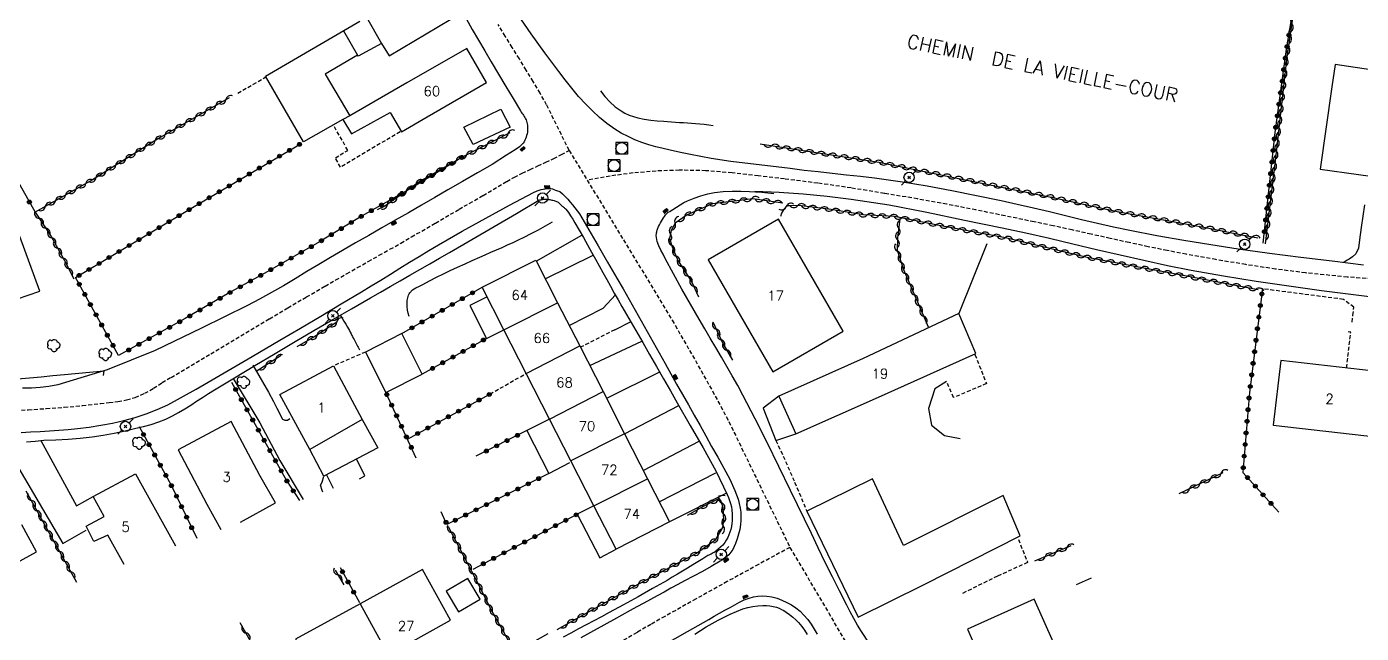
# Model space of a CAD drawing. Header units: millimetres. Extents: x 146997 to 148001, y 141998 to 143001.
# Drawn here: x 147469.5 to 147641.2, y 142244 to 142322.1 of the extents above; entities that cross this region are included whole.
import ezdxf
from ezdxf.enums import TextEntityAlignment as Align

# ---------------------------------------------------------------- set-up
doc = ezdxf.new("R2010")
doc.units = ezdxf.units.MM
doc.linetypes.add('DASHED', pattern=[0.75, 0.5, -0.25])
doc.layers.get('0').update_dxf_attribs({"linetype": 'CONTINUOUS'})
for name, color, linetype in [('W0001', 6, 'DASHED'), ('W0008', 7, 'CONTINUOUS'), ('W0014', 7, 'CONTINUOUS'), ('W0017', 7, 'CONTINUOUS'), ('W0101', 7, 'CONTINUOUS'), ('W0104', 1, 'CONTINUOUS'), ('W0112', 1, 'DASHED'), ('W0300', 7, 'CONTINUOUS'), ('W0310', 3, 'CONTINUOUS'), ('W0322', 7, 'CONTINUOUS'), ('W0323', 7, 'CONTINUOUS'), ('W0330', 7, 'CONTINUOUS'), ('W0401', 7, 'CONTINUOUS'), ('W0420', 7, 'CONTINUOUS'), ('W0473', 7, 'CONTINUOUS'), ('W0989', 7, 'CONTINUOUS'), ('W0991', 7, 'CONTINUOUS'), ('W1102', 7, 'CONTINUOUS')]:
    doc.layers.add(name, color=color, linetype=linetype)
doc.styles.get("Standard").update_dxf_attribs({"font": 'romans.shx', "width": 0.85})

# ---------------------------------------------------------------- blocks, each defined once
blk = doc.blocks.new('T300')
for p, q in [((-0.8, 0.51), (-0.86, 0.34)), ((-0.86, 0.34), (-0.86, 0.17)), ((-0.86, 0.17), (-0.74, 0.06)), ((-0.69, 0.63), (-0.8, 0.51)), ((-0.8, -0.06), (-0.74, 0.06)), ((-0.74, 0.06), (-0.69, 0.11)), ((-0.57, 0.69), (-0.69, 0.63)), ((-0.46, 0.69), (-0.57, 0.69)), ((-0.29, 0.63), (-0.46, 0.69)), ((-0.29, 0.63), (-0.17, 0.74)), ((-0.23, 0.57), (-0.29, 0.63)), ((-0.17, 0.74), (-0.06, 0.8)), ((-0.06, 0.8), (0.06, 0.8)), ((0.06, 0.8), (0.23, 0.74)), ((0.23, 0.74), (0.34, 0.63)), ((0.34, 0.63), (0.4, 0.51)), ((0.46, 0.46), (0.34, 0.46)), ((0.4, 0.51), (0.4, 0.46)), ((0.57, 0.4), (0.46, 0.46)), ((0.57, 0.4), (0.69, 0.29)), ((0.69, 0.29), (0.74, 0.17)), ((0.74, 0.06), (0.69, -0.17)), ((0.74, 0.17), (0.74, 0.06)), ((-0.8, -0.17), (-0.8, -0.06)), ((-0.8, -0.23), (-0.8, -0.17)), ((-0.74, -0.34), (-0.8, -0.23)), ((-0.69, -0.4), (-0.74, -0.34)), ((-0.51, -0.46), (-0.69, -0.4)), ((-0.4, -0.46), (-0.51, -0.46)), ((-0.4, -0.46), (-0.34, -0.46)), ((-0.34, -0.46), (-0.34, -0.4)), ((-0.34, -0.51), (-0.34, -0.46)), ((-0.29, -0.63), (-0.34, -0.51)), ((-0.17, -0.74), (-0.29, -0.63)), ((-0.06, -0.8), (-0.17, -0.74)), ((0.06, -0.8), (-0.06, -0.8)), ((0.17, -0.74), (0.06, -0.8)), ((0.23, -0.69), (0.17, -0.74)), ((0.29, -0.46), (0.23, -0.46)), ((0.29, -0.63), (0.23, -0.69)), ((0.46, -0.4), (0.29, -0.46)), ((0.34, -0.51), (0.29, -0.63)), ((0.34, -0.51), (0.34, -0.46)), ((0.57, -0.34), (0.46, -0.4)), ((0.63, -0.29), (0.57, -0.34)), ((0.69, -0.17), (0.63, -0.29))]:
    blk.add_line(p, q)
blk = doc.blocks.new('T473')
for p, q in [((-0.166667, 0.166667), (0.166667, -0.166667)), ((-0.166667, -0.166667), (0.166667, 0.166667)), ((0.500001, 0.500001), (1.000002, 1.000002)), ((-1.000002, -1.000002), (-0.500001, -0.500001))]:
    blk.add_line(p, q)
blk.add_ellipse((0, 0), major_axis=(0.471405, 0.471405), ratio=1, start_param=5.4977871438, end_param=11.780972451)
blk = doc.blocks.new('T401')
for p, q in [((-0.3, 0.3), (0, 0.3)), ((-0.3, -0.25), (-0.3, 0.3)), ((-0.3, 0.15), (0, 0.15)), ((-0.3, 0), (0, 0)), ((0, 0.3), (0, -0.25)), ((-0.3, -0.15), (0, -0.15)), ((-0.3, -0.25), (-0.3, -0.3)), ((-0.3, -0.3), (0, -0.3)), ((0, -0.3), (0, -0.25))]:
    blk.add_line(p, q)
blk = doc.blocks.new('T420')
for p, q in [((0.75, 0.75), (-0.75, 0.75)), ((-0.75, 0.75), (-0.75, -0.75)), ((0.75, 0.75), (0.75, -0.75)), ((0.75, -0.75), (-0.75, -0.75))]:
    blk.add_line(p, q)
blk.add_ellipse((0, 0), major_axis=(-0.53, 0.53), ratio=1, start_param=3.926991, end_param=10.210176)
blk = doc.blocks.new('t323o')
at = {"color": 0, "linetype": 'Continuous'}
for radius in [0.25, 0.15]:
    blk.add_circle((0, 0), radius, dxfattribs=at)
blk = doc.blocks.new('t310o')
at = {"color": 0, "linetype": 'Continuous'}
for centre, start, end in [((-0.5, 0.38), 216.8699, 323.1304), ((0.5, -0.37), 36.8699, 143.1303)]:
    blk.add_arc(centre, 0.625, start, end, dxfattribs=at)
blk = doc.blocks.new('t322o')
at = {"color": 0, "linetype": 'Continuous'}
for radius in [0.25, 0.15]:
    blk.add_circle((0, 0), radius, dxfattribs=at)

msp = doc.modelspace()

# ---------------------------------------------------------------- linework, layer by layer
at = {"layer": 'W0001'}
for points in [[(147539.26, 142306.19), (147536.36, 142312.05), (147535.52, 142313.55), (147534.65, 142315.04), (147533.75, 142316.52), (147532.85, 142317.98), (147531.94, 142319.44), (147531.03, 142320.91), (147530.13, 142322.38)], [(147467.3, 142272.63), (147469.66, 142272.8), (147471.98, 142272.96), (147474.31, 142273.13), (147476.64, 142273.33), (147478.96, 142273.6), (147480.08, 142273.73), (147481.21, 142273.87), (147482.33, 142274.07), (147483.43, 142274.39), (147484.65, 142274.92), (147485.8, 142275.58), (147486.92, 142276.29), (147488.04, 142276.97), (147489.33, 142277.72), (147490.62, 142278.48), (147491.9, 142279.25), (147493.18, 142280.02), (147494.46, 142280.79), (147495.74, 142281.56), (147497.02, 142282.33), (147498.31, 142283.09), (147500.69, 142284.51), (147503.07, 142285.92), (147505.46, 142287.32), (147507.85, 142288.71), (147509.24, 142289.51), (147510.63, 142290.31), (147512.03, 142291.1), (147513.42, 142291.89), (147514.82, 142292.68), (147516.21, 142293.46), (147517.6, 142294.26), (147518.99, 142295.05), (147522.06, 142296.83), (147525.12, 142298.61), (147528.18, 142300.4), (147531.24, 142302.19), (147532.22, 142302.73), (147533.22, 142303.24), (147534.23, 142303.72), (147535.25, 142304.19), (147536.27, 142304.66), (147537.28, 142305.14), (147538.28, 142305.65), (147539.26, 142306.19)], [(147539.26, 142306.19), (147541.59, 142302.35)], [(147644.77, 142289.48), (147639.37, 142289.88), (147633.99, 142290.42), (147630.14, 142290.91), (147626.3, 142291.49), (147622.47, 142292.13), (147618.65, 142292.82), (147616.19, 142293.29), (147613.74, 142293.79), (147611.3, 142294.32), (147608.85, 142294.86), (147606.41, 142295.4), (147603.97, 142295.95), (147601.53, 142296.48), (147599.08, 142296.99), (147595.34, 142297.76), (147591.59, 142298.52), (147587.84, 142299.26), (147584.08, 142299.94), (147579.81, 142300.66), (147575.54, 142301.35), (147571.25, 142301.97), (147566.96, 142302.51), (147563.59, 142302.91), (147560.21, 142303.29), (147556.82, 142303.57), (147553.42, 142303.64), (147550.44, 142303.53), (147547.48, 142303.28), (147544.52, 142302.88), (147541.59, 142302.35)], [(147541.59, 142302.35), (147552.52, 142284.32), (147554.38, 142281.08), (147556.23, 142277.84), (147558.05, 142274.57), (147559.81, 142271.27), (147567.66, 142255.08)], [(147567.66, 142255.08), (147563.63, 142252.89), (147559.6, 142250.68), (147555.58, 142248.45), (147551.58, 142246.2), (147549.78, 142245.17), (147547.99, 142244.13), (147546.21, 142243.09)], [(147567.66, 142255.08), (147574.83, 142242.92), (147576.37, 142240.41), (147577.92, 142237.92), (147579.52, 142235.45), (147581.2, 142233.04), (147583.1, 142230.52), (147585.07, 142228.07), (147587.1, 142225.66), (147589.17, 142223.28), (147590.14, 142222.21), (147591.14, 142221.17), (147592.15, 142220.14), (147593.16, 142219.12), (147594.18, 142218.1), (147595.18, 142217.06), (147596.17, 142216.01), (147597.12, 142214.93), (147597.53, 142214.44), (147597.93, 142213.96), (147598.34, 142213.47), (147598.74, 142212.98)]]:
    msp.add_lwpolyline(points, dxfattribs=at)
at = {"layer": 'W0008'}
for points in [[(147641.46, 142291.43), (147637.42, 142291.92), (147633.38, 142292.41), (147629.34, 142292.93), (147625.31, 142293.49), (147621.82, 142294.03), (147618.34, 142294.59), (147614.86, 142295.19), (147611.39, 142295.86), (147609.31, 142296.29), (147607.24, 142296.76), (147605.17, 142297.25), (147603.11, 142297.75), (147601.04, 142298.26), (147598.98, 142298.76), (147596.91, 142299.24), (147594.83, 142299.69), (147591.67, 142300.35), (147588.5, 142300.98), (147585.33, 142301.57), (147582.14, 142302.1), (147580.34, 142302.36), (147578.54, 142302.6), (147576.73, 142302.82), (147574.92, 142303.02), (147573.11, 142303.22), (147571.3, 142303.42), (147569.49, 142303.62), (147567.69, 142303.84), (147565.15, 142304.15), (147562.61, 142304.45), (147560.08, 142304.78), (147557.55, 142305.16), (147556.22, 142305.39), (147554.89, 142305.65), (147553.57, 142305.92), (147552.26, 142306.22), (147551.34, 142306.43), (147550.42, 142306.65), (147549.51, 142306.9), (147548.62, 142307.2), (147547.72, 142307.56), (147546.83, 142307.96), (147545.96, 142308.41), (147545.13, 142308.92), (147544.12, 142309.64), (147543.17, 142310.43), (147542.26, 142311.26), (147541.39, 142312.13), (147540.46, 142313.14), (147539.59, 142314.19), (147538.75, 142315.27), (147537.92, 142316.35), (147536.12, 142318.76), (147534.37, 142321.21), (147532.66, 142323.69)], [(147563.15, 142300.96), (147566.26, 142300.82), (147569.36, 142300.61), (147572.45, 142300.31), (147575.54, 142299.92), (147580.42, 142299.16), (147585.28, 142298.23), (147590.12, 142297.22), (147594.95, 142296.21), (147598, 142295.56), (147601.04, 142294.87), (147604.07, 142294.16), (147607.1, 142293.44), (147610.14, 142292.73), (147613.18, 142292.04), (147616.22, 142291.38), (147619.28, 142290.77), (147623.46, 142290.03), (147627.64, 142289.36), (147631.84, 142288.75), (147636.04, 142288.17), (147640.86, 142287.54), (147645.68, 142286.94)]]:
    msp.add_lwpolyline(points, dxfattribs=at)
at = {"layer": 'W0014'}
for points in [[(147525.99, 142323.16), (147526.8, 142321.77), (147527.61, 142320.37), (147528.42, 142318.99), (147529.23, 142317.6), (147530.17, 142316.01), (147531.11, 142314.43), (147532.06, 142312.85), (147533.01, 142311.27), (147533.1, 142311.12), (147533.19, 142310.98), (147533.29, 142310.85), (147533.39, 142310.71), (147533.48, 142310.56), (147533.57, 142310.42), (147533.64, 142310.27), (147533.71, 142310.11), (147533.81, 142309.78), (147533.88, 142309.45), (147533.91, 142309.11), (147533.92, 142308.77), (147533.9, 142308.54), (147533.85, 142308.32), (147533.79, 142308.1), (147533.72, 142307.88), (147533.65, 142307.68), (147533.57, 142307.49), (147533.47, 142307.3), (147533.34, 142307.12), (147532.86, 142306.65), (147532.31, 142306.26), (147531.74, 142305.91), (147531.19, 142305.56), (147529.34, 142304.39), (147527.45, 142303.28), (147525.55, 142302.19), (147523.66, 142301.1), (147521.97, 142300.11), (147520.27, 142299.13), (147518.57, 142298.16), (147516.87, 142297.19), (147515.17, 142296.21), (147513.47, 142295.24), (147511.77, 142294.27), (147510.08, 142293.29), (147508.55, 142292.4), (147507.04, 142291.5), (147505.53, 142290.58), (147504.02, 142289.67), (147502.51, 142288.77), (147500.97, 142287.89), (147499.43, 142287.05), (147497.86, 142286.24), (147491.96, 142283.31), (147485.99, 142280.45), (147479.84, 142277.93), (147473.46, 142276.03), (147472.34, 142275.81), (147471.21, 142275.67), (147470.07, 142275.6), (147468.93, 142275.56)], [(147534.69, 142300.78), (147535.16, 142301), (147535.65, 142301.16), (147536.16, 142301.26), (147536.68, 142301.3), (147536.89, 142301.27), (147537.1, 142301.22), (147537.3, 142301.14), (147537.5, 142301.08), (147537.64, 142301.03), (147537.77, 142300.99), (147537.91, 142300.94), (147538.04, 142300.88), (147538.42, 142300.59), (147538.76, 142300.25), (147539.08, 142299.89), (147539.39, 142299.54), (147539.7, 142299.17), (147540.01, 142298.8), (147540.31, 142298.41), (147540.59, 142298.02)], [(147471.66, 142268.87), (147473.22, 142268.91), (147474.79, 142269), (147476.35, 142269.14), (147477.9, 142269.32), (147479.32, 142269.53), (147480.72, 142269.78), (147482.12, 142270.08), (147483.51, 142270.41), (147484.49, 142270.66), (147485.48, 142270.92), (147486.45, 142271.23), (147487.39, 142271.61), (147488.22, 142272.01), (147489.02, 142272.44), (147489.8, 142272.91), (147490.57, 142273.4), (147491.33, 142273.89), (147492.09, 142274.39), (147492.85, 142274.88), (147493.63, 142275.36), (147496.22, 142276.92), (147498.82, 142278.48), (147501.42, 142280.04), (147504.02, 142281.58), (147506.43, 142283), (147508.85, 142284.4), (147511.27, 142285.8), (147513.69, 142287.2), (147514.97, 142287.93), (147516.24, 142288.66), (147517.51, 142289.39), (147518.78, 142290.12), (147520.06, 142290.85), (147521.33, 142291.58), (147522.6, 142292.31), (147523.87, 142293.04), (147526.75, 142294.71), (147529.62, 142296.39), (147532.48, 142298.07), (147535.35, 142299.76)], [(147487.62, 142273.44), (147491.27, 142275.45), (147494.87, 142277.54), (147498.46, 142279.66), (147502.05, 142281.78), (147504.68, 142283.32), (147507.31, 142284.86), (147509.94, 142286.42), (147512.56, 142287.98), (147513.8, 142288.74), (147515.03, 142289.5), (147516.26, 142290.26), (147517.49, 142291.03), (147518.72, 142291.79), (147519.96, 142292.55), (147521.2, 142293.3), (147522.45, 142294.03), (147525.48, 142295.77), (147528.53, 142297.47), (147531.6, 142299.14), (147534.69, 142300.78)], [(147535.35, 142299.76), (147535.5, 142299.81), (147535.66, 142299.84), (147535.82, 142299.87), (147535.99, 142299.89), (147536.18, 142299.9), (147536.38, 142299.89), (147536.57, 142299.88), (147536.76, 142299.86), (147536.9, 142299.83), (147537.04, 142299.8), (147537.18, 142299.77), (147537.31, 142299.73), (147537.43, 142299.7), (147537.54, 142299.67), (147537.65, 142299.63), (147537.76, 142299.57), (147537.83, 142299.53), (147537.88, 142299.48), (147537.94, 142299.43), (147537.99, 142299.38), (147538.04, 142299.32), (147538.1, 142299.27), (147538.15, 142299.22), (147538.2, 142299.17), (147538.28, 142299.1), (147538.36, 142299.03), (147538.44, 142298.97), (147538.52, 142298.9), (147538.6, 142298.84), (147538.68, 142298.77), (147538.76, 142298.7), (147538.83, 142298.62), (147539.16, 142298.21), (147539.45, 142297.77), (147539.73, 142297.32), (147540, 142296.87), (147540.56, 142295.93), (147541.09, 142294.98), (147541.62, 142294.03), (147542.14, 142293.07), (147542.63, 142292.2), (147543.12, 142291.33), (147543.61, 142290.45), (147544.09, 142289.58), (147544.58, 142288.71), (147545.07, 142287.83), (147545.56, 142286.96), (147546.05, 142286.09), (147546.93, 142284.54), (147547.82, 142282.99), (147548.72, 142281.44), (147549.61, 142279.9), (147550.51, 142278.35), (147551.4, 142276.8), (147552.28, 142275.25), (147553.16, 142273.7), (147554.82, 142270.78), (147556.51, 142267.88), (147558.13, 142264.93), (147559.59, 142261.89), (147559.75, 142261.51), (147559.9, 142261.12), (147560.03, 142260.72), (147560.13, 142260.31), (147560.2, 142259.87), (147560.24, 142259.41), (147560.25, 142258.96), (147560.23, 142258.51), (147560.19, 142258.14), (147560.13, 142257.77), (147560.04, 142257.4), (147559.93, 142257.04), (147559.81, 142256.69), (147559.66, 142256.35), (147559.48, 142256.01), (147559.27, 142255.7), (147559.03, 142255.39), (147558.75, 142255.11), (147558.45, 142254.85), (147558.15, 142254.61), (147558.03, 142254.52), (147557.9, 142254.44), (147557.77, 142254.37), (147557.64, 142254.3), (147557.51, 142254.23), (147557.38, 142254.16), (147557.25, 142254.09), (147557.12, 142254.02), (147556.46, 142253.63), (147555.8, 142253.23), (147555.15, 142252.83), (147554.49, 142252.43), (147553.84, 142252.02), (147553.18, 142251.62), (147552.52, 142251.23), (147551.86, 142250.84), (147550, 142249.78), (147548.14, 142248.74), (147546.27, 142247.71), (147544.4, 142246.69), (147543.42, 142246.15), (147542.43, 142245.63), (147541.44, 142245.1), (147540.45, 142244.58), (147539.46, 142244.06), (147538.47, 142243.53)], [(147577.86, 142242.77), (147576.86, 142244.26), (147576.36, 142245.09), (147575.88, 142245.94), (147575.43, 142246.79), (147574.98, 142247.65), (147574.04, 142249.48), (147573.12, 142251.31), (147572.21, 142253.16), (147571.31, 142255.01), (147570.42, 142256.86), (147569.53, 142258.71), (147568.63, 142260.56), (147567.73, 142262.4), (147566.22, 142265.49), (147564.72, 142268.57), (147563.2, 142271.65), (147561.62, 142274.7), (147560.94, 142275.93), (147560.25, 142277.16), (147559.55, 142278.38), (147558.84, 142279.59), (147558.12, 142280.8), (147557.41, 142282.02), (147556.7, 142283.23), (147556, 142284.45), (147554.89, 142286.4), (147553.77, 142288.34), (147552.68, 142290.29), (147551.63, 142292.27), (147551.34, 142292.81), (147551.06, 142293.35), (147550.8, 142293.9), (147550.59, 142294.48), (147550.53, 142294.72), (147550.49, 142294.97), (147550.47, 142295.22), (147550.48, 142295.47), (147550.49, 142295.59), (147550.52, 142295.7), (147550.55, 142295.82), (147550.58, 142295.93), (147550.62, 142296.05), (147550.66, 142296.16), (147550.71, 142296.27), (147550.76, 142296.38), (147550.87, 142296.62), (147551, 142296.85), (147551.13, 142297.07), (147551.27, 142297.3), (147551.4, 142297.5), (147551.52, 142297.7), (147551.66, 142297.9), (147551.83, 142298.07), (147552, 142298.22), (147552.2, 142298.34), (147552.4, 142298.46), (147552.59, 142298.57), (147553.06, 142298.87), (147553.52, 142299.17), (147554, 142299.46), (147554.5, 142299.71), (147555.34, 142300.05), (147556.2, 142300.34), (147557.08, 142300.58), (147557.97, 142300.75), (147559.09, 142300.89), (147560.21, 142300.94), (147561.33, 142300.93), (147562.45, 142300.91), (147563.24, 142300.87), (147564.03, 142300.81), (147564.82, 142300.73), (147565.6, 142300.62)], [(147540.59, 142298.02), (147541.8, 142295.96), (147543.01, 142293.89), (147544.21, 142291.82), (147545.41, 142289.74), (147546.19, 142288.37), (147546.96, 142287), (147547.74, 142285.62), (147548.51, 142284.25), (147549.28, 142282.87), (147550.05, 142281.5), (147550.82, 142280.12), (147551.59, 142278.74), (147552.34, 142277.41), (147553.09, 142276.09), (147553.85, 142274.76), (147554.61, 142273.43), (147555.36, 142272.1), (147556.11, 142270.77), (147556.85, 142269.43), (147557.58, 142268.09), (147558.37, 142266.69), (147559.16, 142265.28), (147559.92, 142263.85), (147560.58, 142262.39), (147560.8, 142261.84), (147560.99, 142261.29), (147561.15, 142260.72), (147561.26, 142260.15), (147561.33, 142259.61), (147561.35, 142259.08), (147561.34, 142258.54), (147561.29, 142258.01), (147561.2, 142257.39), (147561.06, 142256.78), (147560.89, 142256.18), (147560.67, 142255.59), (147560.5, 142255.21), (147560.31, 142254.83), (147560.08, 142254.47), (147559.82, 142254.14), (147559.55, 142253.89), (147559.27, 142253.67), (147558.97, 142253.48), (147558.67, 142253.29), (147557.55, 142252.62), (147556.41, 142252), (147555.25, 142251.39), (147554.11, 142250.78), (147553.23, 142250.3), (147552.36, 142249.82), (147551.48, 142249.34), (147550.6, 142248.86), (147549.73, 142248.38), (147548.85, 142247.9), (147547.97, 142247.42), (147547.1, 142246.94), (147544.98, 142245.77), (147542.87, 142244.6), (147540.75, 142243.42)], [(147468.3, 142276.77), (147469.81, 142276.89), (147471.33, 142277.04), (147472.84, 142277.19), (147474.35, 142277.35)], [(147474.35, 142277.35), (147479.41, 142277.82)], [(147479.41, 142277.82), (147479.3, 142277.22)], [(147468.78, 142269.87), (147469.98, 142269.94), (147471.19, 142270.01), (147472.39, 142270.08), (147473.59, 142270.16), (147474.79, 142270.27), (147475.99, 142270.4), (147477.49, 142270.58), (147478.99, 142270.8), (147480.49, 142271.06), (147481.97, 142271.4), (147483.42, 142271.81), (147484.84, 142272.29), (147486.24, 142272.83), (147487.62, 142273.44)], [(147469.44, 142268.67), (147470.55, 142268.77), (147471.66, 142268.87)], [(147551.31, 142242.46), (147554.48, 142244.24), (147555.17, 142244.63), (147555.85, 142245.02), (147556.53, 142245.42), (147557.21, 142245.82), (147557.9, 142246.21), (147558.59, 142246.6), (147559.28, 142246.99), (147559.97, 142247.36), (147560.57, 142247.69), (147561.17, 142248.02), (147561.79, 142248.32), (147562.43, 142248.56), (147562.98, 142248.7), (147563.54, 142248.79), (147564.11, 142248.83), (147564.68, 142248.81), (147565.35, 142248.71), (147566.01, 142248.53), (147566.64, 142248.29), (147567.25, 142248.01), (147567.85, 142247.67), (147568.42, 142247.29), (147568.96, 142246.86), (147569.46, 142246.38), (147569.95, 142245.81), (147570.38, 142245.18), (147570.78, 142244.54), (147571.17, 142243.9)], [(147555.41, 142243.92), (147556.89, 142244.85), (147558.41, 142245.72), (147559.98, 142246.5), (147561.61, 142247.16), (147562.24, 142247.35), (147562.88, 142247.48), (147563.53, 142247.56), (147564.18, 142247.6), (147564.63, 142247.59), (147565.07, 142247.56), (147565.51, 142247.49), (147565.95, 142247.38), (147566.28, 142247.26), (147566.59, 142247.11), (147566.89, 142246.94), (147567.19, 142246.75), (147567.61, 142246.45), (147568.02, 142246.12), (147568.41, 142245.77), (147568.78, 142245.4), (147569.18, 142244.92), (147569.54, 142244.41), (147569.88, 142243.89)]]:
    msp.add_lwpolyline(points, dxfattribs=at)
at = {"layer": 'W0017'}
for points in [[(147641.6, 142299.19), (147641.15, 142296.26), (147640.96, 142294.66), (147640.83, 142293.6), (147640.46, 142292.87), (147640.04, 142292.48), (147639.61, 142292.18), (147639.34, 142292.06), (147638.91, 142291.74)], [(147535.01, 142291.95), (147540.91, 142295.26)], [(147536.19, 142289.65), (147542.34, 142292.72)], [(147539.27, 142283.64), (147543.65, 142285.87), (147545.22, 142287.58)], [(147545.12, 142283.09), (147547.15, 142284.14)], [(147541.92, 142278.48), (147548.6, 142281.61)], [(147498.58, 142278.54), (147500.58, 142275.05), (147501.23, 142273.86), (147501.63, 142273.02), (147502.39, 142271.59), (147502.66, 142271.45), (147503.03, 142271.44), (147503.33, 142271.68)], [(147550.88, 142277.65), (147544.07, 142274.26)], [(147496.02, 142276.81), (147499.46, 142271.13), (147502.05, 142266.29), (147505.03, 142261.27)], [(147587.81, 142276.44), (147586.31, 142275.51), (147585.48, 142272.98), (147585.89, 142270.8), (147587.54, 142269.49), (147589.57, 142269.11)], [(147546.39, 142269.71), (147553.37, 142273.33)], [(147471.31, 142268.84), (147475.88, 142260.42), (147478.02, 142261.63)], [(147555.94, 142268.71), (147548.81, 142264.97)], [(147466.57, 142268.44), (147474.13, 142255.6), (147477.11, 142257.28)], [(147507.59, 142262.2), (147507.5, 142262.39), (147507.27, 142263.08), (147507.49, 142263.47), (147507.71, 142264.27)], [(147550.86, 142260.96), (147558.11, 142264.7)], [(147559.49, 142262.07), (147552.19, 142258.36)]]:
    msp.add_lwpolyline(points, dxfattribs=at)
at = {"layer": 'W0101'}
for points in [[(147513.18, 142323.32), (147515.1, 142319.96), (147516.1, 142318.35), (147524.05, 142323.07)], [(147526.11, 142319.32), (147518.38, 142314.87), (147515.13, 142313.01), (147511.04, 142310.65), (147510.15, 142310.15), (147511.24, 142308.3), (147516.22, 142311.08), (147517.7, 142308.58), (147520.98, 142310.51), (147528.61, 142314.93)], [(147528.61, 142314.93), (147526.11, 142319.32)], [(147647.83, 142315.73), (147637.82, 142317.26), (147637.38, 142314.36), (147635.86, 142303.79)], [(147635.86, 142303.79), (147645.75, 142302.39)], [(147463.58, 142281.11), (147466.55, 142282.17), (147465.12, 142286), (147471.14, 142288.08), (147468.6, 142295.12), (147459.8, 142291.91)], [(147530.86, 142283.08), (147528.06, 142288.57), (147534.96, 142292.05)], [(147534.96, 142292.05), (147537.77, 142286.57)], [(147537.77, 142286.57), (147540.62, 142281.02)], [(147579.06, 142274.41), (147591.57, 142280.06), (147589.4, 142285.2), (147577.07, 142279.41)], [(147533.72, 142277.47), (147530.86, 142283.08)], [(147540.62, 142281.02), (147543.62, 142275.14)], [(147577.07, 142279.41), (147566.23, 142274.55), (147568.44, 142269.71), (147579.06, 142274.41)], [(147502.03, 142274.77), (147508.95, 142278.46), (147512.64, 142271.54)], [(147536.72, 142271.61), (147533.72, 142277.47)], [(147505.89, 142267.7), (147502.03, 142274.77)], [(147543.62, 142275.14), (147546.39, 142269.71)], [(147495.76, 142271.29), (147488.97, 142267.64), (147492.64, 142260.65), (147494.44, 142257.4)], [(147496.99, 142258.33), (147501.47, 142260.82), (147499.48, 142264.33), (147495.76, 142271.29)], [(147512.64, 142271.54), (147505.89, 142267.7)], [(147539.48, 142266.21), (147536.72, 142271.61)], [(147546.39, 142269.71), (147549.34, 142263.93)], [(147542.44, 142260.42), (147539.48, 142266.21)], [(147482.01, 142252.86), (147479.92, 142256.65), (147478.12, 142255.86), (147477.11, 142257.82), (147479.44, 142259.07), (147478.02, 142261.63), (147483.48, 142264.54)], [(147483.48, 142264.54), (147488.63, 142255.28)], [(147549.34, 142263.93), (147552.19, 142258.36), (147545.29, 142254.85), (147542.44, 142260.42)], [(147520.39, 142252.22), (147512.36, 142247.82)], [(147517.9, 142237.72), (147520.43, 142239.09), (147518.39, 142242.57), (147524, 142245.73), (147520.39, 142252.22)], [(147512.36, 142247.82), (147504.04, 142243.26), (147507.54, 142236.62), (147513.27, 142239.69), (147515.2, 142236.24), (147517.9, 142237.72)]]:
    msp.add_lwpolyline(points, dxfattribs=at)
for points in [[(147557.13, 142292.11), (147565.48, 142277.67), (147574.53, 142282.9), (147566.19, 142297.34)], [(147644.33, 142277.6), (147630.8, 142279.15), (147629.84, 142270.82), (147643.37, 142269.27)], [(147590.49, 142244.56), (147595.27, 142233.7), (147603.88, 142237.66), (147599.1, 142248.44)]]:
    msp.add_lwpolyline(points, close=True, dxfattribs=at)
at = {"layer": 'W0104'}
for points in [[(147510.15, 142310.15), (147505.09, 142307.31), (147500.18, 142315.76), (147512.33, 142322.82)], [(147510.24, 142321.6), (147512.01, 142318.44)], [(147515.1, 142319.96), (147512.1, 142318.33), (147512.01, 142318.44), (147507.86, 142315.98), (147511.04, 142310.65)], [(147531.67, 142309.19), (147526.92, 142306.94), (147525.71, 142309.17), (147530.47, 142311.51)], [(147530.47, 142311.51), (147531.67, 142309.19)], [(147528.69, 142287.33), (147526.48, 142286.21), (147528.61, 142281.99), (147530.86, 142283.08)], [(147566.23, 142274.55), (147564.24, 142273.02)], [(147564.24, 142273.02), (147565.84, 142268.86), (147568.44, 142269.71)], [(147512.64, 142271.54), (147514.65, 142267.9), (147507.71, 142264.27), (147505.89, 142267.7)], [(147536.72, 142271.61), (147533.83, 142270.12), (147536.64, 142264.59), (147539.35, 142266)], [(147512.28, 142263.92), (147512.99, 142264.3), (147511.91, 142266.47)], [(147508.04, 142264.44), (147508.91, 142262.69)], [(147542.44, 142260.42), (147540.31, 142259.36), (147543.2, 142253.75), (147545.29, 142254.85)], [(147461.95, 142254.29), (147463.9, 142250.78), (147470.73, 142254.52), (147468.84, 142257.97)]]:
    msp.add_lwpolyline(points, dxfattribs=at)
for points in [[(147517.73, 142282.6), (147513.04, 142280.22), (147515.68, 142275.01), (147520.37, 142277.39)], [(147569.83, 142259.76), (147576.42, 142246.1), (147584.83, 142250.26), (147597.27, 142256.56), (147595.08, 142261.77), (147582.29, 142255.32), (147578.28, 142263.92)], [(147523.45, 142249.45), (147525.03, 142246.8), (147527.79, 142248.43), (147526.21, 142251.08)]]:
    msp.add_lwpolyline(points, close=True, dxfattribs=at)
at = {"layer": 'W0112'}
for points in [[(147496.64, 142313.55), (147500.25, 142315.65)], [(147517.52, 142308.59), (147509.85, 142304.03), (147509.18, 142305.21), (147510.79, 142306.19), (147508.97, 142309.37)], [(147640, 142284.09), (147640.1, 142284.97), (147640.22, 142286), (147638.88, 142287.01), (147628.31, 142288.38)], [(147545.12, 142283.09), (147540.71, 142280.84)], [(147639.28, 142278.18), (147639.82, 142282.81), (147639.5, 142282.82)], [(147513.04, 142280.22), (147508.95, 142278.46)], [(147591.47, 142279.9), (147592.94, 142276.18), (147588.72, 142274.36), (147587.81, 142276.44)], [(147529.07, 142274.82), (147533.72, 142277.47)], [(147565.84, 142268.86), (147566.79, 142266.84), (147568.27, 142263.47), (147569.83, 142259.76)], [(147597.05, 142256.12), (147598.24, 142253.14), (147594.36, 142251.39), (147589.7, 142249.07)]]:
    msp.add_lwpolyline(points, dxfattribs=at)
at = {"layer": 'W0300'}
for points in [[(147543.3, 142313.86), (147543.86, 142313.12), (147544.49, 142312.43), (147545.18, 142311.81), (147545.93, 142311.27), (147546.44, 142310.97), (147546.99, 142310.73), (147547.55, 142310.54), (147548.11, 142310.38), (147548.93, 142310.2), (147549.76, 142310.09), (147550.59, 142310.01), (147551.42, 142309.93), (147551.93, 142309.89), (147552.44, 142309.85), (147552.95, 142309.82), (147553.46, 142309.79), (147553.98, 142309.77), (147554.49, 142309.74), (147555, 142309.7), (147555.51, 142309.66), (147556.08, 142309.61), (147556.64, 142309.55), (147557.21, 142309.48), (147557.77, 142309.41)], [(147518.67, 142284.81), (147518.55, 142285.22), (147518.46, 142285.64), (147518.42, 142286.07), (147518.42, 142286.5), (147518.43, 142286.67), (147518.44, 142286.85), (147518.46, 142287.02), (147518.49, 142287.2), (147518.53, 142287.38), (147518.59, 142287.55), (147518.66, 142287.72), (147518.76, 142287.87), (147519.11, 142288.24), (147519.55, 142288.51), (147520, 142288.72), (147520.43, 142288.94), (147521.3, 142289.41), (147522.19, 142289.86), (147523.08, 142290.29), (147523.97, 142290.71), (147524.91, 142291.16), (147525.86, 142291.59), (147526.8, 142292.02), (147527.75, 142292.44), (147528.47, 142292.76), (147529.18, 142293.08), (147529.9, 142293.39), (147530.62, 142293.7), (147531.33, 142294.01), (147532.05, 142294.33), (147532.76, 142294.66), (147533.46, 142295), (147534.39, 142295.47), (147535.31, 142295.96), (147536.21, 142296.46), (147537.11, 142296.98)], [(147509.82, 142284.97), (147510.06, 142284.59), (147510.29, 142284.2), (147510.51, 142283.82), (147510.74, 142283.43), (147510.86, 142283.21), (147510.98, 142282.99), (147511.1, 142282.78), (147511.21, 142282.56), (147511.31, 142282.38), (147511.4, 142282.21), (147511.49, 142282.03), (147511.58, 142281.86), (147511.67, 142281.68), (147511.76, 142281.51), (147511.86, 142281.34), (147511.95, 142281.16), (147512.03, 142281), (147512.12, 142280.85), (147512.2, 142280.69), (147512.29, 142280.53)]]:
    msp.add_lwpolyline(points, dxfattribs=at)
at = {"layer": 'W0310'}
for points in [[(147628.86, 142294.16), (147630.2, 142305.56), (147631.57, 142317.88), (147633.82, 142333.27)], [(147495.53, 142312.96), (147486.43, 142307.73), (147477.95, 142302.41), (147470.55, 142298.23)], [(147531.62, 142308.43), (147525.59, 142305.36), (147520.05, 142302.17), (147515.55, 142299.02), (147514.56, 142298.52)], [(147563.82, 142307.02), (147579.11, 142304.66), (147590.21, 142302.42), (147601.28, 142300.18), (147609.98, 142298.29), (147616.65, 142297.09), (147620.91, 142296.32), (147626.23, 142295.22), (147627.86, 142294.93)], [(147566.77, 142299.39), (147562.89, 142299.96), (147557.69, 142299.31), (147554.43, 142297.88), (147552.89, 142296.8), (147552.39, 142295.88), (147552.19, 142294.84), (147552.5, 142293.76), (147553.25, 142292.01), (147554.98, 142289.29), (147555.89, 142287.34)], [(147470.55, 142298.23), (147472.6, 142295.09), (147474.33, 142292), (147475.55, 142289.65)], [(147627.9, 142288.26), (147618.48, 142290.02), (147605.91, 142292.42), (147595.38, 142294.94), (147586.87, 142296.54), (147581.11, 142297.69), (147577.12, 142297.89), (147572.97, 142298.58), (147568.81, 142299.08), (147567.48, 142299.05), (147567.16, 142298.95), (147566.84, 142298.53), (147566.59, 142298.09), (147566.46, 142297.66)], [(147581.81, 142297.33), (147581.49, 142294.94), (147581.48, 142293.36), (147582.26, 142290.84), (147584.41, 142285.86), (147585.43, 142283.46)], [(147509.35, 142284.06), (147506.55, 142282.23), (147504.24, 142280.92)], [(147557.75, 142284.1), (147559.03, 142281.32), (147560.27, 142279.19)], [(147502.21, 142279.77), (147498.98, 142277.73)], [(147623.36, 142264.69), (147617.71, 142261.96)], [(147469.38, 142262.38), (147475.88, 142250.62)], [(147537.72, 142244.52), (147547.6, 142250.05), (147555.64, 142254.33), (147558.13, 142256.11), (147559.05, 142257.63), (147559.18, 142258.57), (147559.08, 142260.21), (147558.77, 142261.14), (147558.58, 142261.36)], [(147558.58, 142261.36), (147556.57, 142260.37), (147554.44, 142259.17)], [(147523.7, 142257.76), (147527.23, 142251.04), (147529.3, 142246.89), (147530.8, 142244.22), (147532.23, 142241.54), (147536.58, 142244.02)], [(147603.82, 142255.28), (147599.12, 142253.32)], [(147509.17, 142252.14), (147510.25, 142250.25)], [(147514.02, 142231.58), (147506.88, 142227.68), (147496.95, 142245.37)]]:
    msp.add_lwpolyline(points, dxfattribs=at)
at = {"layer": 'W0322'}
msp.add_lwpolyline([(147525.59, 142305.36), (147519.01, 142301.37), (147512.61, 142297.75), (147507.16, 142294.41), (147500.4, 142290.55), (147495.84, 142288.02), (147489.87, 142284.53), (147481.29, 142279.77)], dxfattribs=at)
at = {"layer": 'W0323'}
for points in [[(147628.55, 142294.24), (147630.07, 142308.49), (147631.56, 142319.22), (147633.94, 142333.64), (147656.98, 142330.34)], [(147481.29, 142279.77), (147475.76, 142289.82), (147490.8, 142298.82), (147504.77, 142307.08)], [(147467.59, 142303.5), (147470.55, 142298.23)], [(147517.73, 142282.6), (147528.06, 142288.57)], [(147628.45, 142288.39), (147627.93, 142284.26), (147626.79, 142275.02), (147625.93, 142264.74), (147630.56, 142259.63)], [(147528.61, 142281.99), (147520.37, 142277.39)], [(147495.82, 142276.35), (147502.9, 142263.71), (147504.57, 142261.1)], [(147519.58, 142266.58), (147515.68, 142275.01)], [(147518.45, 142269.03), (147529.07, 142274.82)], [(147483.95, 142270.64), (147488.06, 142263.08), (147491.34, 142256.27)], [(147533.83, 142270.12), (147527.26, 142266.81)], [(147536.64, 142264.59), (147523.53, 142258.04), (147522.78, 142259.67)], [(147526.89, 142252.28), (147540.31, 142259.36)], [(147509.81, 142252.49), (147512.27, 142248)]]:
    msp.add_lwpolyline(points, dxfattribs=at)
at = {"layer": 'W0330'}
for points in [[(147593.01, 142294.18), (147589.4, 142285.2)], [(147606.4, 142251.14), (147604.47, 142250.25)]]:
    msp.add_lwpolyline(points, dxfattribs=at)
at = {"layer": 'W1102'}
for points in [[(147530.86, 142283.08), (147537.77, 142286.57)], [(147533.72, 142277.47), (147540.62, 142281.02)], [(147536.72, 142271.61), (147543.62, 142275.14)], [(147546.39, 142269.71), (147539.48, 142266.21)], [(147542.44, 142260.42), (147549.34, 142263.93)], [(147512.36, 142247.82), (147517.9, 142237.72)]]:
    msp.add_lwpolyline(points, dxfattribs=at)

# ---------------------------------------------------------------- block references
at = {"layer": 'W0300'}
for p in [(147472.99, 142281.05), (147479.62, 142279.92), (147497.41, 142276.32), (147483.96, 142268.49)]:
    msp.add_blockref('T300', p, dxfattribs=at)
at = {"layer": 'W0310'}
for p, rotation in [((147632.24, 142322.46), 81.6895589309811), ((147632.03, 142320.98), 81.6895589309811), ((147631.81, 142319.49), 81.6895589309811), ((147631.59, 142318.01), 81.6895589309811), ((147631.42, 142316.52), 83.65470395305834), ((147631.26, 142315.03), 83.65470395305834), ((147495.09, 142312.71), 209.8966524568523), ((147631.09, 142313.54), 83.65470395305834), ((147492.49, 142311.21), 209.8966524568523), ((147493.79, 142311.96), 209.8966524568523), ((147630.76, 142310.55), 83.65470395305834), ((147630.92, 142312.04), 83.65470395305834), ((147488.59, 142308.97), 209.8966524568523), ((147489.89, 142309.72), 209.8966524568523), ((147491.19, 142310.47), 209.8966524568523), ((147630.59, 142309.06), 83.65470395305834), ((147486, 142307.46), 212.097518020259), ((147487.29, 142308.22), 209.8966524568523), ((147530.05, 142307.63), 206.9397754485573), ((147531.39, 142308.31), 206.9397754485573), ((147630.43, 142307.57), 83.65470395305834), ((147483.46, 142305.86), 212.097518020259), ((147484.73, 142306.66), 212.097518020259), ((147526.04, 142305.59), 206.9397754485573), ((147527.37, 142306.27), 206.9397754485573), ((147528.71, 142306.95), 206.9397754485573), ((147565.31, 142306.79), 351.2253866135184), ((147566.79, 142306.56), 351.2253866135184), ((147568.27, 142306.33), 351.2253866135184), ((147569.75, 142306.1), 351.2253866135184), ((147571.24, 142305.87), 351.2253866135184), ((147630.26, 142306.08), 83.65470395305834), ((147480.92, 142304.27), 212.097518020259), ((147482.19, 142305.07), 212.097518020259), ((147523.43, 142304.12), 209.9484711986281), ((147524.72, 142304.87), 209.9484711986281), ((147572.72, 142305.64), 351.2253866135184), ((147574.2, 142305.42), 351.2253866135184), ((147575.68, 142305.19), 351.2253866135184), ((147577.16, 142304.96), 351.2253866135184), ((147578.65, 142304.73), 351.2253866135184), ((147580.12, 142304.45), 348.6305477099247), ((147581.59, 142304.16), 348.6305477099247), ((147630.09, 142304.59), 83.26566722493936), ((147478.38, 142302.68), 212.097518020259), ((147479.65, 142303.47), 212.097518020259), ((147520.83, 142302.62), 209.9484711986281), ((147522.13, 142303.37), 209.9484711986281), ((147583.06, 142303.86), 348.6305477099247), ((147584.53, 142303.57), 348.6305477099247), ((147586, 142303.27), 348.6305477099247), ((147587.47, 142302.98), 348.6305477099247), ((147588.95, 142302.68), 348.6305477099247), ((147590.42, 142302.38), 348.5388286705225), ((147629.91, 142303.1), 83.26566722493936), ((147474.47, 142300.45), 209.4262507292371), ((147475.78, 142301.18), 209.4262507292371), ((147477.08, 142301.92), 209.4262507292371), ((147518.33, 142300.96), 215.0808335813469), ((147519.56, 142301.83), 215.0808335813469), ((147591.89, 142302.09), 348.5388286705225), ((147593.36, 142301.79), 348.5388286705225), ((147594.83, 142301.49), 348.5388286705225), ((147596.3, 142301.19), 348.5388286705225), ((147597.77, 142300.89), 348.5388286705225), ((147629.56, 142300.12), 83.26566722493936), ((147629.74, 142301.61), 83.26566722493936), ((147471.86, 142298.97), 209.4262507292371), ((147473.16, 142299.71), 209.4262507292371), ((147515.87, 142299.24), 215.0808335813469), ((147517.1, 142300.1), 215.0808335813469), ((147556.82, 142298.93), 203.7371283705201), ((147558.23, 142299.38), 187.1033175129357), ((147559.72, 142299.57), 187.1033175129357), ((147561.21, 142299.75), 187.1033175129357), ((147562.7, 142299.94), 187.1033175129357), ((147564.18, 142299.77), 171.6511022315421), ((147565.66, 142299.55), 171.6511022315421), ((147567.18, 142298.96), 198.2710909855312), ((147599.24, 142300.6), 348.5388286705225), ((147600.71, 142300.3), 348.5388286705225), ((147602.17, 142299.99), 347.7475262545243), ((147603.64, 142299.67), 347.7475262545243), ((147605.11, 142299.35), 347.7475262545243), ((147606.57, 142299.03), 347.7475262545243), ((147629.39, 142298.63), 83.26566722493936), ((147471.07, 142297.44), 303.0835617412929), ((147552.88, 142296.79), 241.9949236080639), ((147554.11, 142297.65), 214.8299215811275), ((147555.44, 142298.32), 203.7371283705201), ((147568.66, 142299.08), 180.9877604003293), ((147570.15, 142298.92), 173.1089187864039), ((147571.64, 142298.74), 173.1089187864039), ((147573.13, 142298.55), 170.5511243487458), ((147574.61, 142298.3), 170.5511243487458), ((147576.09, 142298.06), 170.5511243487458), ((147577.57, 142297.86), 177.1426119798778), ((147579.07, 142297.79), 177.1426119798778), ((147580.57, 142297.71), 177.1426119798778), ((147582.05, 142297.5), 168.7914352580073), ((147608.04, 142298.71), 347.7475262545243), ((147609.5, 142298.4), 347.7475262545243), ((147610.98, 142298.11), 349.8003568866085), ((147612.45, 142297.85), 349.8003568866085), ((147613.93, 142297.58), 349.8003568866085), ((147615.4, 142297.32), 349.8003568866085), ((147629.21, 142297.14), 83.26566722493936), ((147471.89, 142296.19), 303.0835617412929), ((147552.3, 142295.42), 259.0631510507615), ((147581.65, 142296.18), 262.3331957378172), ((147583.52, 142297.21), 168.7914352580073), ((147584.99, 142296.92), 168.7914352580073), ((147586.47, 142296.62), 168.7914352580073), ((147587.94, 142296.34), 169.3246569963561), ((147589.41, 142296.06), 169.3246569963561), ((147590.89, 142295.79), 169.3246569963561), ((147592.36, 142295.51), 169.3246569963561), ((147616.88, 142297.05), 349.7152755863424), ((147618.36, 142296.78), 349.7152755863424), ((147619.83, 142296.51), 349.7152755863424), ((147621.31, 142296.24), 348.3280823278031), ((147622.78, 142295.93), 348.3280823278031), ((147624.24, 142295.63), 348.3280823278031), ((147629.03, 142295.65), 83.26566722493936), ((147472.69, 142294.92), 299.2765393344327), ((147473.43, 142293.61), 299.2765393344327), ((147552.44, 142293.97), 285.7700727648414), ((147581.53, 142293.19), 287.3371999625254), ((147581.49, 142294.69), 269.6366835037435), ((147593.84, 142295.23), 169.3246569963561), ((147595.31, 142294.95), 169.3246569963561), ((147596.77, 142294.61), 166.5629045653172), ((147598.23, 142294.26), 166.5629045653172), ((147599.69, 142293.91), 166.5629045653172), ((147625.71, 142295.33), 348.3280823278031), ((147627.19, 142295.05), 350.0080728082057), ((147474.16, 142292.31), 299.2765393344327), ((147553.01, 142292.58), 293.3561909396067), ((147581.98, 142291.76), 287.3371999625254), ((147601.15, 142293.56), 166.5629045653172), ((147602.61, 142293.21), 166.5629045653172), ((147604.06, 142292.86), 166.5629045653172), ((147605.52, 142292.52), 166.5629045653172), ((147606.99, 142292.22), 169.1907691535591), ((147474.86, 142290.98), 297.3564856623192), ((147553.72, 142291.27), 302.3770120204989), ((147554.53, 142290), 302.3770120204989), ((147582.47, 142290.35), 293.294293753113), ((147608.47, 142291.94), 169.1907691535591), ((147609.94, 142291.65), 169.1907691535591), ((147611.41, 142291.37), 169.1907691535591), ((147612.89, 142291.09), 169.1907691535591), ((147614.36, 142290.81), 169.1907691535591), ((147615.83, 142290.53), 169.1907691535591), ((147555.26, 142288.7), 295.1035592970804), ((147583.07, 142288.97), 293.294293753113), ((147617.31, 142290.25), 169.1907691535591), ((147618.78, 142289.97), 169.4144906560519), ((147620.25, 142289.69), 169.4144906560519), ((147621.73, 142289.42), 169.4144906560519), ((147623.2, 142289.14), 169.4144906560519), ((147624.68, 142288.87), 169.4144906560519), ((147583.66, 142287.6), 293.294293753113), ((147626.15, 142288.59), 169.4144906560519), ((147627.63, 142288.31), 169.4144906560519), ((147584.25, 142286.22), 293.294293753113), ((147584.84, 142284.84), 293.1351464509705), ((147508.09, 142283.24), 213.2005750146051), ((147509.35, 142284.06), 213.2005750146051), ((147558.18, 142283.17), 294.6980089162432), ((147505.54, 142281.66), 209.4481531362816), ((147506.84, 142282.42), 213.2005750146051), ((147558.8, 142281.81), 294.6980089162432), ((147559.52, 142280.49), 300.385353286696), ((147500.25, 142278.53), 212.1980884331996), ((147501.52, 142279.33), 212.1980884331996), ((147623.11, 142264.57), 205.733494018673), ((147620.41, 142263.26), 205.733494018673), ((147621.76, 142263.91), 205.733494018673), ((147470.08, 142261.13), 298.9192771426647), ((147558.41, 142261.28), 206.2099639274503), ((147558.88, 142260.82), 107.8840448447877), ((147619.06, 142262.61), 205.733494018673), ((147470.8, 142259.81), 298.9192771426647), ((147555.75, 142259.91), 209.3501045866155), ((147557.07, 142260.61), 206.2099639274503), ((147559.13, 142259.35), 93.53488052229525), ((147471.53, 142258.5), 298.9192771426647), ((147472.25, 142257.19), 298.9192771426647), ((147559.08, 142257.86), 82.38943781998654), ((147472.98, 142255.87), 298.9192771426647), ((147524.09, 142257.02), 297.6618908576812), ((147524.79, 142255.69), 297.6618908576812), ((147558.39, 142256.54), 58.78662649034167), ((147473.7, 142254.56), 298.9192771426647), ((147525.48, 142254.36), 297.6618908576812), ((147556.1, 142254.66), 35.64840042897448), ((147557.32, 142255.53), 35.64840042897448), ((147601.89, 142254.48), 202.6466649338477), ((147603.28, 142255.05), 202.6466649338477), ((147474.43, 142253.25), 298.9192771426647), ((147526.18, 142253.03), 297.6618908576812), ((147552.17, 142252.48), 28.01366589892553), ((147553.49, 142253.18), 28.01366589892553), ((147554.82, 142253.89), 28.01366589892553), ((147600.51, 142253.9), 202.6466649338477), ((147475.15, 142251.94), 298.9192771426647), ((147509.5, 142251.55), 299.8403139914473), ((147526.88, 142251.7), 297.6618908576812), ((147527.56, 142250.37), 296.5816122460871), ((147549.52, 142251.07), 28.01366589892553), ((147550.85, 142251.77), 28.01366589892553), ((147528.23, 142249.03), 296.5816122460871), ((147545.57, 142248.91), 29.23257431989763), ((147546.88, 142249.65), 29.23257431989763), ((147548.2, 142250.37), 28.01366589892553), ((147528.9, 142247.68), 296.5816122460871), ((147542.95, 142247.45), 29.23257431989763), ((147544.26, 142248.18), 29.23257431989763), ((147529.6, 142246.36), 299.2618935422636), ((147540.34, 142245.98), 29.23257431989763), ((147541.64, 142246.72), 29.23257431989763), ((147497.69, 142244.07), 119.3085649725691), ((147530.33, 142245.05), 299.2618935422636), ((147531.06, 142243.73), 298.1024835603579), ((147539.03, 142245.25), 29.23257431989763)]:
    msp.add_blockref('t310o', p, dxfattribs=dict(at, rotation=rotation))
at = {"layer": 'W0322'}
for p, rotation in [((147524.16, 142304.5), 211.2537266769777), ((147525.44, 142305.28), 211.2537266769777), ((147521.6, 142302.94), 211.2537266769777), ((147522.88, 142303.72), 211.2537266769777), ((147519.03, 142301.39), 211.2537266769777), ((147520.31, 142302.16), 211.2537266769777), ((147515.12, 142299.17), 209.5003676976311), ((147516.42, 142299.91), 209.5003676976311), ((147517.73, 142300.65), 209.5003676976311), ((147512.51, 142297.69), 211.4771513435129), ((147513.81, 142298.43), 209.5003676976311), ((147509.95, 142296.12), 211.4771513435129), ((147511.23, 142296.91), 211.4771513435129), ((147507.39, 142294.56), 211.4771513435129), ((147508.67, 142295.34), 211.4771513435129), ((147503.49, 142292.31), 209.7622234626692), ((147504.79, 142293.06), 209.7622234626692), ((147506.09, 142293.8), 209.7622234626692), ((147500.88, 142290.83), 209.7622234626692), ((147502.19, 142291.57), 209.7622234626692), ((147498.26, 142289.36), 209.0716780102792), ((147499.58, 142290.09), 209.0716780102792), ((147494.35, 142287.14), 210.2970111012947), ((147495.64, 142287.9), 210.2970111012947), ((147496.95, 142288.63), 209.0716780102792), ((147491.76, 142285.63), 210.2970111012947), ((147493.05, 142286.39), 210.2970111012947), ((147489.16, 142284.13), 209.0234231882346), ((147490.46, 142284.87), 210.2970111012947), ((147485.23, 142281.95), 209.0234231882346), ((147486.54, 142282.68), 209.0234231882346), ((147487.85, 142283.4), 209.0234231882346), ((147482.6, 142280.49), 209.0234231882346), ((147483.91, 142281.22), 209.0234231882346)]:
    msp.add_blockref('t322o', p, dxfattribs=dict(at, rotation=rotation))
at = {"layer": 'W0323'}
for p, rotation in [((147631.86, 142321.03), 80.64661112534806), ((147631.4, 142318.07), 82.07944240468576), ((147631.62, 142319.55), 80.64661112534806), ((147631.19, 142316.58), 82.07944240468576), ((147630.99, 142315.1), 82.07944240468576), ((147630.78, 142313.61), 82.07944240468576), ((147630.57, 142312.13), 82.07944240468576), ((147630.37, 142310.64), 82.07944240468576), ((147630.16, 142309.16), 82.07944240468576), ((147503.28, 142306.2), 30.60242840741818), ((147504.57, 142306.97), 30.60242840741818), ((147629.82, 142306.17), 83.9361707683161), ((147629.98, 142307.67), 83.9361707683161), ((147500.7, 142304.67), 30.60242840741818), ((147501.99, 142305.44), 30.60242840741818), ((147629.66, 142304.68), 83.9361707683161), ((147498.11, 142303.15), 30.60242840741818), ((147499.4, 142303.91), 30.60242840741818), ((147629.51, 142303.19), 83.9361707683161), ((147494.24, 142300.86), 30.60242840741818), ((147495.53, 142301.62), 30.60242840741818), ((147496.82, 142302.38), 30.60242840741818), ((147629.35, 142301.7), 83.9361707683161), ((147469.82, 142299.54), 299.3149005497457), ((147491.66, 142299.33), 30.60242840741818), ((147492.95, 142300.09), 30.60242840741818), ((147629.19, 142300.21), 83.9361707683161), ((147489.08, 142297.79), 30.91105891606576), ((147490.37, 142298.56), 30.91105891606576), ((147629.03, 142298.72), 83.9361707683161), ((147486.51, 142296.25), 30.91105891606576), ((147487.79, 142297.02), 30.91105891606576), ((147628.71, 142295.73), 83.9361707683161), ((147628.87, 142297.23), 83.9361707683161), ((147482.65, 142293.94), 30.91105891606576), ((147483.93, 142294.71), 30.91105891606576), ((147485.22, 142295.48), 30.91105891606576), ((147480.07, 142292.4), 30.91105891606576), ((147481.36, 142293.17), 30.91105891606576), ((147477.5, 142290.86), 30.91105891606576), ((147478.79, 142291.63), 30.91105891606576), ((147476.21, 142290.09), 30.91105891606576), ((147476.23, 142288.96), 118.8270947913827), ((147476.95, 142287.65), 118.8270947913827), ((147525.52, 142287.1), 30.00884663191009), ((147526.82, 142287.85), 30.00884663191009), ((147628.37, 142287.71), 262.8168812935715), ((147477.67, 142286.34), 118.8270947913827), ((147522.93, 142285.6), 30.00884663191009), ((147524.22, 142286.35), 30.00884663191009), ((147628.18, 142286.22), 262.8168812935715), ((147478.4, 142285.02), 118.8270947913827), ((147479.12, 142283.71), 118.8270947913827), ((147520.33, 142284.1), 30.00884663191009), ((147521.63, 142284.85), 30.00884663191009), ((147627.99, 142284.73), 262.8168812935715), ((147479.84, 142282.39), 118.8270947913827), ((147519.03, 142283.35), 30.00884663191009), ((147627.81, 142283.24), 262.9306965556298), ((147480.57, 142281.08), 118.8270947913827), ((147525.61, 142280.31), 209.1926517357183), ((147526.92, 142281.05), 209.1926517357183), ((147528.23, 142281.78), 209.1926517357183), ((147627.44, 142280.27), 262.9306965556298), ((147627.62, 142281.75), 262.9306965556298), ((147522.99, 142278.85), 209.1926517357183), ((147524.3, 142279.58), 209.1926517357183), ((147627.25, 142278.78), 262.9306965556298), ((147521.68, 142278.12), 209.1926517357183), ((147627.07, 142277.29), 262.9306965556298), ((147496.35, 142275.41), 299.2366802067746), ((147626.88, 142275.8), 262.9306965556298), ((147497.09, 142274.1), 299.2366802067746), ((147515.8, 142274.75), 114.8211672836835), ((147516.43, 142273.39), 114.8211672836835), ((147526.35, 142273.34), 28.61272654635651), ((147527.67, 142274.06), 28.61272654635651), ((147528.98, 142274.77), 28.61272654635651), ((147626.73, 142274.31), 265.2179085337805), ((147497.82, 142272.79), 299.2366802067746), ((147517.06, 142272.03), 114.8211672836835), ((147523.72, 142271.9), 28.61272654635651), ((147525.03, 142272.62), 28.61272654635651), ((147626.6, 142272.81), 265.2179085337805), ((147498.55, 142271.48), 299.2366802067746), ((147499.28, 142270.17), 299.2366802067746), ((147517.69, 142270.67), 114.8211672836835), ((147521.08, 142270.46), 28.61272654635651), ((147522.4, 142271.18), 28.61272654635651), ((147626.48, 142271.32), 265.2179085337805), ((147484.5, 142269.62), 298.5737691022807), ((147485.22, 142268.3), 298.5737691022807), ((147500.02, 142268.86), 299.2366802067746), ((147518.32, 142269.31), 114.8211672836835), ((147519.77, 142269.75), 28.61272654635651), ((147529.94, 142268.16), 206.7709905630811), ((147531.27, 142268.83), 206.7709905630811), ((147532.61, 142269.51), 206.7709905630811), ((147626.23, 142268.33), 265.2179085337805), ((147626.35, 142269.82), 265.2179085337805), ((147485.94, 142266.98), 298.5737691022807), ((147500.75, 142267.55), 299.2366802067746), ((147518.95, 142267.95), 114.8211672836835), ((147528.6, 142267.48), 206.7709905630811), ((147626.1, 142266.83), 265.2179085337805), ((147486.66, 142265.66), 298.5737691022807), ((147501.48, 142266.24), 299.2366802067746), ((147502.21, 142264.94), 299.2366802067746), ((147625.98, 142265.34), 265.2179085337805), ((147487.37, 142264.35), 298.5737691022807), ((147488.09, 142263.03), 295.7057036946163), ((147502.95, 142263.63), 302.6025593061963), ((147534, 142263.27), 206.5370760050059), ((147535.34, 142263.94), 206.5370760050059), ((147626.53, 142264.07), 312.1649583545361), ((147627.54, 142262.96), 312.1649583545361), ((147488.74, 142261.68), 295.7057036946163), ((147503.76, 142262.37), 302.6025593061963), ((147529.98, 142261.26), 206.5370760050059), ((147531.32, 142261.93), 206.5370760050059), ((147532.66, 142262.6), 206.5370760050059), ((147628.54, 142261.85), 312.1649583545361), ((147489.39, 142260.33), 295.7057036946163), ((147527.29, 142259.92), 206.5370760050059), ((147528.63, 142260.59), 206.5370760050059), ((147629.55, 142260.74), 312.1649583545361), ((147490.04, 142258.97), 295.7057036946163), ((147523.41, 142258.31), 114.8211672840804), ((147524.61, 142258.58), 206.5370760050059), ((147525.95, 142259.25), 206.5370760050059), ((147537.5, 142257.88), 27.82168427023449), ((147538.83, 142258.58), 27.82168427023449), ((147540.16, 142259.28), 27.82168427023449), ((147490.69, 142257.62), 295.7057036946163), ((147534.85, 142256.48), 27.82168427023449), ((147536.18, 142257.18), 27.82168427023449), ((147532.2, 142255.08), 27.82168427023449), ((147533.53, 142255.78), 27.82168427023449), ((147528.22, 142252.98), 27.82168427023449), ((147529.55, 142253.68), 27.82168427023449), ((147530.87, 142254.38), 27.82168427023449), ((147510.1, 142251.95), 298.7114645934553), ((147510.82, 142250.63), 298.7114645934553), ((147511.54, 142249.32), 298.7114645934553)]:
    msp.add_blockref('t323o', p, dxfattribs=dict(at, rotation=rotation))
at = {"layer": 'W0401'}
for p, rotation in [((147533.18, 142306.5), 131.1667242369588), ((147536.41, 142301.35), 273.5390053724506), ((147551.76, 142298.29), 310.5150096707854), ((147516.65, 142296.93), 119.7419487745485), ((147552.81, 142276.92), 209.5587587752977), ((147559.39, 142253.57), 124.6701215060094), ((147561.98, 142248.6), 290.8183252932615)]:
    msp.add_blockref('T401', p, dxfattribs=dict(at, rotation=rotation))
at = {"layer": 'W0420'}
for p in [(147546.03, 142306.44), (147545.04, 142304.23), (147542.34, 142297.28), (147562.87, 142260.61)]:
    msp.add_blockref('T420', p, dxfattribs=at)
at = {"layer": 'W0473'}
for p in [(147583, 142302.72), (147535.84, 142300.06), (147626.17, 142294.11), (147508.86, 142284.9), (147482.18, 142270.65), (147558.82, 142254.19)]:
    msp.add_blockref('T473', p, dxfattribs=at)

# ---------------------------------------------------------------- texts
at = {"layer": 'W0989'}
msp.add_text('CHEMIN  DE LA VIEILLE-COUR  ', height=1.75, rotation=348.5448, dxfattribs=at).set_placement((147582.6, 142319.43))
at = {"layer": 'W0991'}
for s, p in [('60', (147521.6, 142313.81)), ('64', (147532.91, 142287.56)), ('17', (147565.83, 142287.5)), ('66', (147535.75, 142282.02)), ('19', (147579.25, 142277.45)), ('68', (147538.67, 142276.31)), ('1', (147507.39, 142273.08)), ('2', (147637.08, 142274.21)), ('70', (147541.55, 142270.68)), ('72', (147544.42, 142265.07)), ('3', (147495.19, 142264.16)), ('74', (147547.32, 142259.39)), ('5', (147482.21, 142257.73)), ('27', (147518.28, 142244.97))]:
    msp.add_text(s, height=1.25, dxfattribs=at).set_placement(p, align=Align.MIDDLE_CENTER)

doc.saveas('drawing.dxf')
